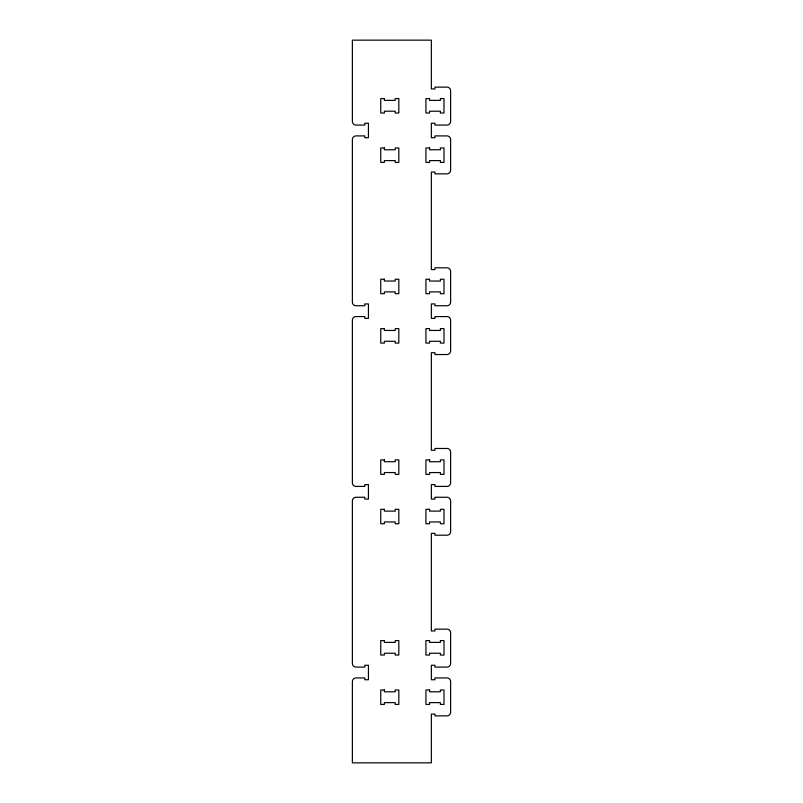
<?xml version="1.0" encoding="UTF-8"?>
<svg xmlns="http://www.w3.org/2000/svg" width="803" height="803" viewBox="0 0 803 803"><rect width="100%" height="100%" fill="white"/><g stroke="black" fill="none" stroke-linecap="round" stroke-linejoin="round"><path stroke-width="1.2" d="M368.436 484.61L368.436 499.064L364.823 499.064L364.823 497.258L355.99 497.258A3.613 3.613 0 0 0 352.376 500.871L352.376 663.479A3.613 3.613 0 0 0 355.99 667.092L364.823 667.092L364.823 665.285L368.436 665.285L368.436 679.74L364.823 679.74L364.823 677.933L355.99 677.933A3.613 3.613 0 0 0 352.376 681.546L352.376 762.85L431.352 762.85L431.352 714.068L434.965 714.068L434.965 715.875L447.01 715.875A3.613 3.613 0 0 0 450.624 712.261L450.624 681.546A3.613 3.613 0 0 0 447.01 677.933L434.965 677.933L434.965 679.74L431.352 679.74L431.352 665.285L434.965 665.285L434.965 667.092L447.01 667.092A3.613 3.613 0 0 0 450.624 663.479L450.624 632.764A3.613 3.613 0 0 0 447.01 629.15L434.965 629.15L434.965 630.957L431.352 630.957L431.352 533.393L434.965 533.393L434.965 535.2L447.01 535.2A3.613 3.613 0 0 0 450.624 531.586L450.624 500.871A3.613 3.613 0 0 0 447.01 497.258L434.965 497.258L434.965 499.064L431.352 499.064L431.352 484.61L434.965 484.61L434.965 486.417L447.01 486.417A3.613 3.613 0 0 0 450.624 482.804L450.624 452.089A3.613 3.613 0 0 0 447.01 448.475L434.965 448.475L434.965 450.282L431.352 450.282L431.352 352.718L434.965 352.718L434.965 354.524L447.01 354.524A3.613 3.613 0 0 0 450.624 350.911L450.624 320.196A3.613 3.613 0 0 0 447.01 316.583L434.965 316.583L434.965 318.389L431.352 318.389L431.352 303.935L434.965 303.935L434.965 305.742L447.01 305.742A3.613 3.613 0 0 0 450.624 302.129L450.624 271.414A3.613 3.613 0 0 0 447.01 267.8L434.965 267.8L434.965 269.607L431.352 269.607L431.352 172.043L434.965 172.043L434.965 173.849L447.01 173.849A3.613 3.613 0 0 0 450.624 170.236L450.624 139.521A3.613 3.613 0 0 0 447.01 135.908L434.965 135.908L434.965 137.714L431.352 137.714L431.352 123.26L434.965 123.26L434.965 125.067L447.01 125.067A3.613 3.613 0 0 0 450.624 121.454L450.624 90.739A3.613 3.613 0 0 0 447.01 87.125L434.965 87.125L434.965 88.932L431.352 88.932L431.352 40.15L352.376 40.15L352.376 121.454A3.613 3.613 0 0 0 355.99 125.067L364.823 125.067L364.823 123.26L368.436 123.26L368.436 137.714L364.823 137.714L364.823 135.908L355.99 135.908A3.613 3.613 0 0 0 352.376 139.521L352.376 302.129A3.613 3.613 0 0 0 355.99 305.742L364.823 305.742L364.823 303.935L368.436 303.935L368.436 318.389L364.823 318.389L364.823 316.583L355.99 316.583A3.613 3.613 0 0 0 352.376 320.196L352.376 482.804A3.613 3.613 0 0 0 355.99 486.417L364.823 486.417L364.823 484.61L368.436 484.61M384.366 98.558L380.752 98.558L380.752 113.012L384.366 113.012L384.366 111.205L395.206 111.205L395.206 113.012L398.82 113.012L398.82 98.558L395.206 98.558L395.206 100.365L384.366 100.365L384.366 98.558M429.545 98.568L425.931 98.568L425.931 113.022L429.545 113.022L429.545 111.215L440.385 111.215L440.385 113.022L443.999 113.022L443.999 98.568L440.385 98.568L440.385 100.375L429.545 100.375L429.545 98.568M384.366 147.963L380.752 147.963L380.752 162.417L384.366 162.417L384.366 160.61L395.206 160.61L395.206 162.417L398.82 162.417L398.82 147.963L395.206 147.963L395.206 149.77L384.366 149.77L384.366 147.963M429.545 147.953L425.931 147.953L425.931 162.407L429.545 162.407L429.545 160.6L440.385 160.6L440.385 162.407L443.999 162.407L443.999 147.953L440.385 147.953L440.385 149.759L429.545 149.759L429.545 147.953M384.366 279.233L380.752 279.233L380.752 293.687L384.366 293.687L384.366 291.88L395.206 291.88L395.206 293.687L398.82 293.687L398.82 279.233L395.206 279.233L395.206 281.04L384.366 281.04L384.366 279.233M429.545 279.243L425.931 279.243L425.931 293.697L429.545 293.697L429.545 291.89L440.385 291.89L440.385 293.697L443.999 293.697L443.999 279.243L440.385 279.243L440.385 281.05L429.545 281.05L429.545 279.243M384.366 328.638L380.752 328.638L380.752 343.092L384.366 343.092L384.366 341.285L395.206 341.285L395.206 343.092L398.82 343.092L398.82 328.638L395.206 328.638L395.206 330.445L384.366 330.445L384.366 328.638M429.545 328.628L425.931 328.628L425.931 343.082L429.545 343.082L429.545 341.275L440.385 341.275L440.385 343.082L443.999 343.082L443.999 328.628L440.385 328.628L440.385 330.434L429.545 330.434L429.545 328.628M384.366 459.908L380.752 459.908L380.752 474.362L384.366 474.362L384.366 472.555L395.206 472.555L395.206 474.362L398.82 474.362L398.82 459.908L395.206 459.908L395.206 461.715L384.366 461.715L384.366 459.908M429.545 459.918L425.931 459.918L425.931 474.372L429.545 474.372L429.545 472.565L440.385 472.565L440.385 474.372L443.999 474.372L443.999 459.918L440.385 459.918L440.385 461.725L429.545 461.725L429.545 459.918M384.366 509.313L380.752 509.313L380.752 523.767L384.366 523.767L384.366 521.96L395.206 521.96L395.206 523.767L398.82 523.767L398.82 509.313L395.206 509.313L395.206 511.12L384.366 511.12L384.366 509.313M429.545 509.303L425.931 509.303L425.931 523.757L429.545 523.757L429.545 521.95L440.385 521.95L440.385 523.757L443.999 523.757L443.999 509.303L440.385 509.303L440.385 511.109L429.545 511.109L429.545 509.303M384.366 640.583L380.752 640.583L380.752 655.037L384.366 655.037L384.366 653.23L395.206 653.23L395.206 655.037L398.82 655.037L398.82 640.583L395.206 640.583L395.206 642.39L384.366 642.39L384.366 640.583M429.545 640.593L425.931 640.593L425.931 655.047L429.545 655.047L429.545 653.24L440.385 653.24L440.385 655.047L443.999 655.047L443.999 640.593L440.385 640.593L440.385 642.4L429.545 642.4L429.545 640.593M384.366 689.988L380.752 689.988L380.752 704.442L384.366 704.442L384.366 702.635L395.206 702.635L395.206 704.442L398.82 704.442L398.82 689.988L395.206 689.988L395.206 691.795L384.366 691.795L384.366 689.988M429.545 689.978L425.931 689.978L425.931 704.432L429.545 704.432L429.545 702.625L440.385 702.625L440.385 704.432L443.999 704.432L443.999 689.978L440.385 689.978L440.385 691.784L429.545 691.784L429.545 689.978"/></g></svg>
